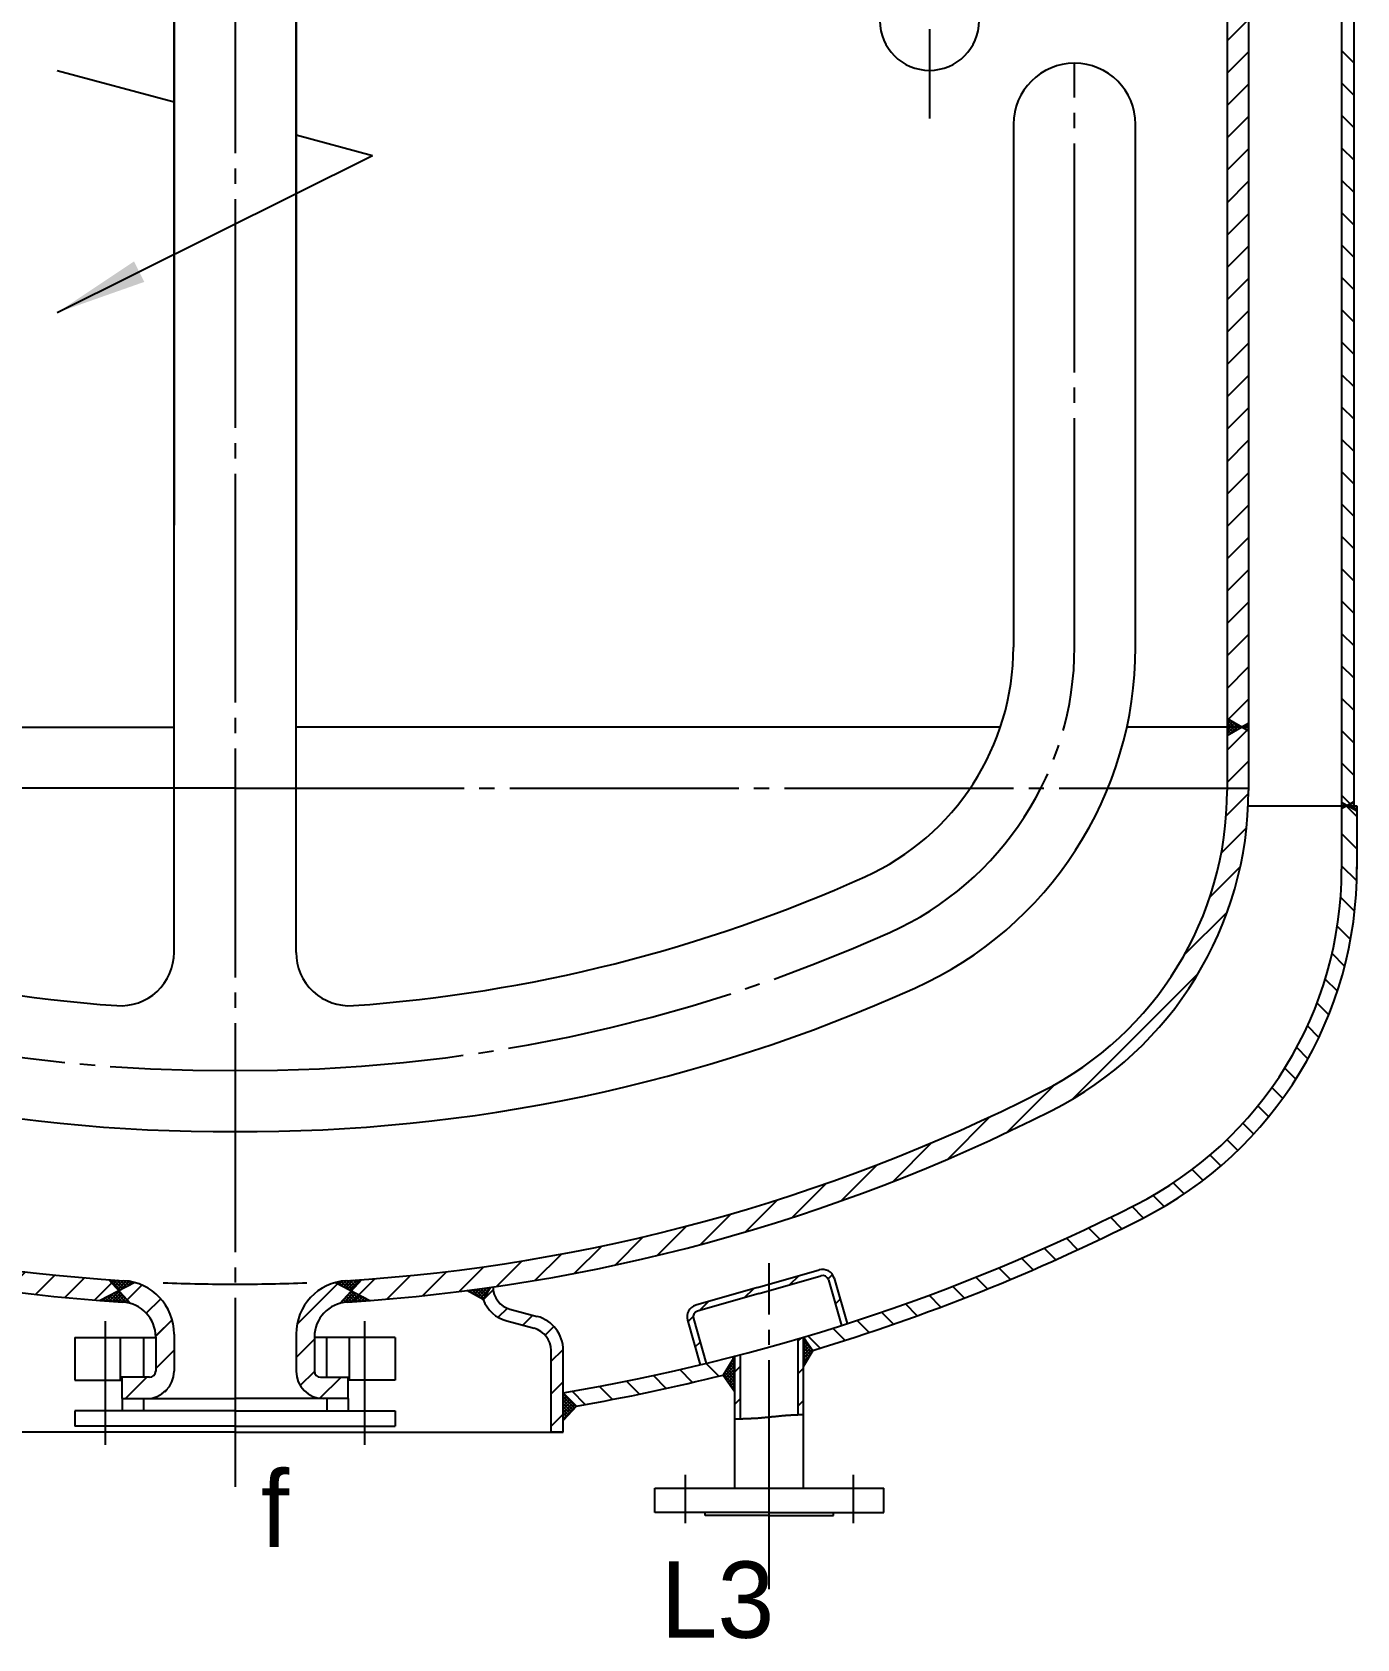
# Model space of a CAD drawing. Extents: x -1761 to -213, y -554 to 626.
# Drawn here: x -1658.2 to -1571.4, y 175.1 to 280.3 of the extents above; entities that cross this region are included whole.
import ezdxf

# ---------------------------------------------------------------- set-up
doc = ezdxf.new("R2010")
doc.units = 0
doc.linetypes.add('DASHDOT', pattern=[18, 15, -1, 1, -1])
doc.layers.get('0').update_dxf_attribs({"color": 8, "linetype": 'CONTINUOUS'})
for name, color, linetype in [('1', 8, 'CONTINUOUS'), ('2', 94, 'DASHDOT'), ('85', 7, 'CONTINUOUS')]:
    doc.layers.add(name, color=color, linetype=linetype)
doc.styles.add('STYLE1', font='cadt_en.shx', dxfattribs={"bigfont": 'cadt_hz.shx'})

# ---------------------------------------------------------------- blocks, each defined once
blk = doc.blocks.new('*U55')
for p, q in [((-698.04, 254.61), (-697, 255.66, 1)), ((-566.64, 254.49), (-565.32, 255.81)), ((-698.04, 252.49), (-696.64, 253.89)), ((-566.64, 252.37), (-565.24, 253.77)), ((-697.99, 250.42), (-696.64, 251.77)), ((-566.7, 250.19), (-565.24, 251.65)), ((-697.8, 248.49), (-696.54, 249.75)), ((-567.03, 247.74), (-565.37, 249.4)), ((-697.47, 246.7), (-696.28, 247.89)), ((-567.77, 244.87), (-565.77, 246.87)), ((-697.02, 245.02), (-695.89, 246.16)), ((-696.48, 243.45), (-695.39, 244.54)), ((-569.45, 241.08), (-566.63, 243.89)), ((-695.85, 241.96), (-694.79, 243.01)), ((-695.14, 240.55), (-694.1, 241.58)), ((-694.35, 239.22), (-693.33, 240.23)), ((-576.76, 231.64), (-568.52, 239.88)), ((-693.48, 237.96), (-692.48, 238.96)), ((-692.55, 236.77), (-691.56, 237.76)), ((-691.55, 235.65), (-690.56, 236.64)), ((-690.48, 234.6), (-689.49, 235.59)), ((-689.34, 233.61), (-688.35, 234.61)), ((-688.14, 232.7), (-687.13, 233.7)), ((-686.86, 231.85), (-685.84, 232.87)), ((-685.51, 231.08), (-684.47, 232.12)), ((-581.07, 229.45), (-577.95, 232.57)), ((-684.1, 230.37), (-683.06, 231.41)), ((-682.67, 229.67), (-681.62, 230.72)), ((-681.23, 229), (-680.17, 230.05)), ((-584.94, 227.71), (-582.16, 230.49)), ((-679.77, 228.34), (-678.71, 229.4)), ((-678.29, 227.69), (-677.23, 228.76)), ((-588.53, 226.24), (-585.98, 228.79)), ((-676.8, 227.06), (-675.73, 228.14)), ((-675.29, 226.45), (-674.21, 227.53)), ((-673.76, 225.86), (-672.68, 226.94)), ((-672.22, 225.28), (-671.12, 226.37)), ((-591.92, 224.97), (-589.54, 227.35)), ((-670.65, 224.72), (-669.55, 225.82)), ((-669.07, 224.18), (-667.96, 225.29)), ((-595.13, 223.88), (-592.9, 226.11)), ((-667.47, 223.66), (-666.36, 224.78)), ((-665.85, 223.16), (-664.73, 224.29)), ((-598.2, 222.93), (-596.09, 225.04)), ((-664.21, 222.68), (-663.08, 223.81)), ((-662.55, 222.22), (-661.41, 223.36)), ((-603.99, 221.38), (-602.06, 223.31)), ((-601.15, 222.1), (-599.14, 224.12)), ((-660.87, 221.78), (-659.72, 222.93)), ((-659.17, 221.36), (-658.01, 222.52)), ((-657.45, 220.96), (-656.27, 222.13)), ((-606.74, 220.76), (-604.89, 222.61)), ((-655.7, 220.58), (-654.52, 221.77)), ((-653.94, 220.23), (-652.74, 221.43)), ((-652.14, 219.9), (-650.93, 221.11)), ((-611.99, 219.75), (-610.26, 221.48)), ((-609.4, 220.22), (-607.61, 222)), ((-650.33, 219.59), (-649.1, 220.82)), ((-648.49, 219.32), (-647.24, 220.56)), ((-646.62, 219.06), (-645.36, 220.32)), ((-644.72, 218.84), (-643.45, 220.11)), ((-621.69, 218.53), (-620.15, 220.08)), ((-619.35, 218.75), (-617.77, 220.34)), ((-616.96, 219.02), (-615.33, 220.65)), ((-614.5, 219.36), (-612.83, 221.03)), ((-642.8, 218.64), (-641.51, 219.93)), ((-640.85, 218.47), (-639.54, 219.78)), ((-638.87, 218.33), (-637.74, 219.45)), ((-627.58, 216.89), (-624.78, 219.68)), ((-623.99, 218.36), (-622.48, 219.87)), ((-637.46, 217.61), (-636.51, 218.56)), ((-636.76, 216.2), (-635.77, 217.18))]:
    blk.add_line(p, q)
blk = doc.blocks.new('*U56')
for p, q in [((-615.38, 218.48), (-614.73, 219.13, 1)), ((-614.4, 217.34), (-613.8, 217.93)), ((-612.79, 216.82), (-612.14, 217.48)), ((-611.32, 216.17), (-610.75, 216.74)), ((-610.94, 214.44), (-610.14, 215.23)), ((-610.94, 212.31), (-610.14, 213.11)), ((-610.94, 210.19), (-610.14, 210.99))]:
    blk.add_line(p, q)
blk = doc.blocks.new('*U57')
for p, q in [((-558.14, 250.16), (-558.82, 250.84, 1)), ((-558.14, 248.04), (-559.14, 249.04)), ((-558.15, 245.93), (-559.14, 246.92)), ((-558.29, 243.94), (-559.21, 244.86)), ((-558.56, 242.09), (-559.42, 242.96)), ((-558.94, 240.35), (-559.76, 241.18)), ((-559.41, 238.71), (-560.21, 239.5)), ((-559.98, 237.15), (-560.75, 237.92)), ((-560.63, 235.68), (-561.38, 236.43)), ((-561.35, 234.28), (-562.08, 235.01)), ((-562.14, 232.94), (-562.86, 233.67)), ((-562.99, 231.68), (-563.71, 232.4)), ((-563.91, 230.48), (-564.62, 231.19)), ((-564.9, 229.34), (-565.61, 230.05)), ((-565.94, 228.27), (-566.65, 228.98)), ((-567.05, 227.26), (-567.76, 227.96)), ((-568.22, 226.31), (-568.94, 227.02)), ((-570.76, 224.6), (-571.49, 225.33)), ((-569.46, 225.42), (-570.18, 226.14)), ((-572.13, 223.85), (-572.87, 224.59)), ((-574.97, 222.45), (-575.72, 223.2)), ((-573.54, 223.14), (-574.29, 223.89)), ((-576.42, 221.77), (-577.17, 222.52)), ((-579.35, 220.46), (-580.11, 221.22)), ((-577.87, 221.1), (-578.63, 221.86)), ((-580.83, 219.82), (-581.6, 220.59)), ((-583.85, 218.6), (-584.63, 219.37)), ((-582.34, 219.2), (-583.1, 219.97)), ((-586.94, 217.44), (-587.72, 218.22)), ((-585.39, 218.01), (-586.16, 218.79)), ((-590.09, 216.35), (-590.88, 217.14)), ((-588.5, 216.89), (-589.29, 217.67)), ((-593.3, 215.32), (-594.11, 216.12)), ((-591.69, 215.83), (-592.48, 216.62))]:
    blk.add_line(p, q)
blk = doc.blocks.new('*U58')
for p, q in [((-601.66, 213.07), (-602.49, 213.91)), ((-599.95, 213.49), (-600.78, 214.31)), ((-598.89, 214.54), (-599.08, 214.74, 1)), ((-606.91, 211.96), (-607.77, 212.81)), ((-605.14, 212.31), (-605.99, 213.16)), ((-603.39, 212.68), (-604.23, 213.52)), ((-608.7, 211.63), (-609.56, 212.49))]:
    blk.add_line(p, q)
blk = doc.blocks.new('*U59')
for p, q in [((-598.89, 210.69), (-598.87, 210.69, 1)), ((-598.87, 210.69), (-598.85, 210.69)), ((-598.85, 210.69), (-598.83, 210.69)), ((-598.83, 210.69), (-598.8, 210.69)), ((-598.8, 210.69), (-598.77, 210.69)), ((-598.77, 210.69), (-598.74, 210.69)), ((-598.74, 210.69), (-598.71, 210.69)), ((-598.71, 210.69), (-598.68, 210.69)), ((-598.68, 210.69), (-598.65, 210.69)), ((-598.65, 210.69), (-598.62, 210.69)), ((-598.62, 210.69), (-598.58, 210.69)), ((-598.58, 210.69), (-598.55, 210.69)), ((-598.55, 210.69), (-598.52, 210.69)), ((-598.52, 210.69), (-598.48, 210.69)), ((-598.48, 210.69), (-598.45, 210.69)), ((-598.45, 210.69), (-598.42, 210.69)), ((-598.42, 210.69), (-598.39, 210.69)), ((-598.39, 210.69), (-598.35, 210.7)), ((-598.35, 210.7), (-598.32, 210.7)), ((-598.32, 210.7), (-598.29, 210.7)), ((-598.29, 210.7), (-598.25, 210.7)), ((-598.25, 210.7), (-598.22, 210.7)), ((-598.22, 210.7), (-598.19, 210.7)), ((-598.19, 210.7), (-598.16, 210.7)), ((-598.16, 210.7), (-598.12, 210.7)), ((-598.12, 210.7), (-598.09, 210.7)), ((-598.09, 210.7), (-598.06, 210.7)), ((-598.06, 210.7), (-598.03, 210.71)), ((-598.03, 210.71), (-598, 210.71)), ((-598, 210.71), (-597.96, 210.71)), ((-597.96, 210.71), (-597.93, 210.71)), ((-597.93, 210.71), (-597.9, 210.71)), ((-597.9, 210.71), (-597.87, 210.71)), ((-597.87, 210.71), (-597.84, 210.71)), ((-597.84, 210.71), (-597.81, 210.72)), ((-597.81, 210.72), (-597.78, 210.72)), ((-597.78, 210.72), (-597.74, 210.72)), ((-597.74, 210.72), (-597.71, 210.72)), ((-597.71, 210.72), (-597.68, 210.72)), ((-597.68, 210.72), (-597.65, 210.73)), ((-597.65, 210.73), (-597.62, 210.73)), ((-597.62, 210.73), (-597.59, 210.73)), ((-597.59, 210.73), (-597.56, 210.73)), ((-597.56, 210.73), (-597.53, 210.73)), ((-597.53, 210.73), (-597.5, 210.74)), ((-597.5, 210.74), (-597.48, 210.74)), ((-597.48, 210.74), (-597.45, 210.74)), ((-597.45, 210.74), (-597.42, 210.74)), ((-597.42, 210.74), (-597.39, 210.74)), ((-597.39, 210.74), (-597.36, 210.75)), ((-597.36, 210.75), (-597.33, 210.75)), ((-597.33, 210.75), (-597.3, 210.75)), ((-597.3, 210.75), (-597.27, 210.75)), ((-597.27, 210.75), (-597.24, 210.76)), ((-597.24, 210.76), (-597.22, 210.76)), ((-597.22, 210.76), (-597.19, 210.76)), ((-597.19, 210.76), (-597.16, 210.76)), ((-597.16, 210.76), (-597.13, 210.77)), ((-597.13, 210.77), (-597.1, 210.77)), ((-597.1, 210.77), (-597.08, 210.77)), ((-597.08, 210.77), (-597.05, 210.77)), ((-597.05, 210.77), (-597.02, 210.78)), ((-597.02, 210.78), (-596.99, 210.78)), ((-596.99, 210.78), (-596.97, 210.78)), ((-596.97, 210.78), (-596.94, 210.78)), ((-596.94, 210.78), (-596.91, 210.79)), ((-596.91, 210.79), (-596.88, 210.79)), ((-596.88, 210.79), (-596.85, 210.79)), ((-596.85, 210.79), (-596.83, 210.79)), ((-596.83, 210.79), (-596.8, 210.8)), ((-596.8, 210.8), (-596.77, 210.8)), ((-596.77, 210.8), (-596.74, 210.8)), ((-596.74, 210.8), (-596.71, 210.81)), ((-596.71, 210.81), (-596.68, 210.81)), ((-596.68, 210.81), (-596.66, 210.81)), ((-596.66, 210.81), (-596.63, 210.81)), ((-596.63, 210.81), (-596.6, 210.82)), ((-596.6, 210.82), (-596.57, 210.82)), ((-596.57, 210.82), (-596.54, 210.82)), ((-596.54, 210.82), (-596.51, 210.82)), ((-596.51, 210.82), (-596.48, 210.83)), ((-596.48, 210.83), (-596.45, 210.83)), ((-596.45, 210.83), (-596.42, 210.83)), ((-596.42, 210.83), (-596.39, 210.84)), ((-596.39, 210.84), (-596.37, 210.84)), ((-596.37, 210.84), (-596.34, 210.84)), ((-596.34, 210.84), (-596.31, 210.84)), ((-596.31, 210.84), (-596.28, 210.85)), ((-596.28, 210.85), (-596.26, 210.85)), ((-596.26, 210.85), (-596.23, 210.85)), ((-596.23, 210.85), (-596.2, 210.86)), ((-596.2, 210.86), (-596.18, 210.86)), ((-596.18, 210.86), (-596.15, 210.86)), ((-596.15, 210.86), (-596.12, 210.86)), ((-596.12, 210.86), (-596.1, 210.87)), ((-596.1, 210.87), (-596.08, 210.87)), ((-596.08, 210.87), (-596.05, 210.87)), ((-596.05, 210.87), (-596.03, 210.87)), ((-596.03, 210.87), (-596.01, 210.88)), ((-596.01, 210.88), (-595.98, 210.88)), ((-595.98, 210.88), (-595.96, 210.88)), ((-595.96, 210.88), (-595.94, 210.88)), ((-595.94, 210.88), (-595.91, 210.89)), ((-595.91, 210.89), (-595.89, 210.89)), ((-595.89, 210.89), (-595.87, 210.89)), ((-595.87, 210.89), (-595.84, 210.89)), ((-595.84, 210.89), (-595.82, 210.9)), ((-595.82, 210.9), (-595.79, 210.9)), ((-595.79, 210.9), (-595.76, 210.9)), ((-595.76, 210.9), (-595.74, 210.9)), ((-595.74, 210.9), (-595.7, 210.91)), ((-595.7, 210.91), (-595.67, 210.91)), ((-595.67, 210.91), (-595.64, 210.91)), ((-595.64, 210.91), (-595.6, 210.91)), ((-595.6, 210.91), (-595.56, 210.92)), ((-595.56, 210.92), (-595.52, 210.92)), ((-595.52, 210.92), (-595.48, 210.92)), ((-595.48, 210.92), (-595.43, 210.92)), ((-595.43, 210.92), (-595.39, 210.93)), ((-595.39, 210.93), (-595.34, 210.93)), ((-595.34, 210.93), (-595.29, 210.93)), ((-595.29, 210.93), (-595.25, 210.93)), ((-595.25, 210.93), (-595.2, 210.94)), ((-595.2, 210.94), (-595.14, 210.94)), ((-595.14, 210.94), (-595.09, 210.94)), ((-595.09, 210.94), (-595.03, 210.94)), ((-595.03, 210.94), (-594.97, 210.94)), ((-594.97, 210.94), (-594.9, 210.95)), ((-594.9, 210.95), (-594.84, 210.95)), ((-594.84, 210.95), (-594.76, 210.95)), ((-594.76, 210.95), (-594.69, 210.96)), ((-594.69, 210.96), (-594.62, 210.96)), ((-594.62, 210.96), (-594.55, 210.96)), ((-594.55, 210.96), (-594.49, 210.96)), ((-594.49, 210.96), (-594.44, 210.97)), ((-594.44, 210.97), (-594.39, 210.97))]:
    blk.add_line(p, q)
blk = doc.blocks.new('*U60')
for p, q in [((-594.74, 215.79), (-594.53, 216)), ((-598.89, 213.76), (-598.54, 214.11, 1)), ((-594.74, 213.66), (-594.39, 214.01)), ((-598.89, 211.64), (-598.54, 211.99)), ((-594.74, 211.54), (-594.39, 211.89))]:
    blk.add_line(p, q)
blk = doc.blocks.new('*U61')
at = {"layer": '1'}
for p, q in [((-595.29, 219.48), (-594.7, 220.06)), ((-592.79, 219.85), (-592.5, 220.14)), ((-598.26, 218.63), (-597.68, 219.21)), ((-601.24, 217.77), (-600.65, 218.36, 1)), ((-592.31, 218.21), (-591.99, 218.53)), ((-601.97, 217.04), (-601.62, 217.39)), ((-601.49, 215.4), (-601.17, 215.72))]:
    blk.add_line(p, q, dxfattribs=at)
blk = doc.blocks.new('*U63')
at = {"layer": '1'}
for p, q in [((-610.13, 212.38), (-610.14, 212.37)), ((-609.31, 211.49), (-610.14, 212.33)), ((-610.02, 212.27), (-610.14, 212.15)), ((-609.91, 212.17), (-610.14, 211.94)), ((-609.41, 211.38), (-610.14, 212.12)), ((-609.81, 212.06), (-610.14, 211.73)), ((-609.7, 211.95), (-610.14, 211.52)), ((-609.51, 211.27), (-610.14, 211.9)), ((-609.6, 211.85), (-610.14, 211.31)), ((-609.49, 211.74), (-610.14, 211.09)), ((-609.61, 211.16), (-610.14, 211.69)), ((-609.39, 211.63), (-610.14, 210.88)), ((-609.28, 211.53), (-610.14, 210.67, 1)), ((-609.71, 211.05), (-610.14, 211.48)), ((-609.81, 210.94), (-610.14, 211.27)), ((-609.91, 210.83), (-610.14, 211.06)), ((-610.01, 210.71), (-610.14, 210.84)), ((-610.11, 210.6), (-610.14, 210.63))]:
    blk.add_line(p, q, dxfattribs=at)
blk = doc.blocks.new('*U65')
at = {"layer": '1'}
for p, q in [((-616.34, 219.1), (-616.39, 219.06)), ((-616.03, 218.86), (-616.28, 219.11)), ((-616.1, 219.13), (-616.25, 218.98)), ((-615.85, 219.17), (-616.12, 218.9)), ((-615.55, 218.59), (-616.1, 219.13)), ((-615.61, 219.2), (-615.98, 218.83)), ((-615.33, 218.58), (-615.91, 219.16)), ((-615.36, 219.23), (-615.84, 218.75)), ((-615.26, 218.72), (-615.72, 219.19)), ((-615.12, 219.27), (-615.71, 218.68)), ((-614.99, 219.18), (-615.57, 218.6)), ((-615.18, 218.85), (-615.54, 219.21)), ((-615.1, 218.99), (-615.35, 219.24)), ((-615.02, 219.12), (-615.16, 219.26)), ((-614.95, 219.26), (-614.98, 219.29)), ((-615.28, 218.68), (-615.44, 218.52, 1))]:
    blk.add_line(p, q, dxfattribs=at)
blk = doc.blocks.new('*U66')
at = {"layer": '1'}
for p, q in [((-566.64, 254.49), (-565.32, 255.81)), ((-566.64, 252.37), (-565.24, 253.77)), ((-566.7, 250.19), (-565.24, 251.65)), ((-567.03, 247.74), (-565.37, 249.4)), ((-567.77, 244.87), (-565.77, 246.87)), ((-569.45, 241.08), (-566.63, 243.89)), ((-576.76, 231.64), (-568.52, 239.88)), ((-692.55, 236.77), (-691.56, 237.76, 1)), ((-691.55, 235.65), (-690.56, 236.64)), ((-690.48, 234.6), (-689.49, 235.59)), ((-689.34, 233.61), (-688.35, 234.61)), ((-688.14, 232.7), (-687.13, 233.7)), ((-686.86, 231.85), (-685.84, 232.87)), ((-685.51, 231.08), (-684.47, 232.12)), ((-581.07, 229.45), (-577.95, 232.57)), ((-684.1, 230.37), (-683.06, 231.41)), ((-682.67, 229.67), (-681.62, 230.72)), ((-681.23, 229), (-680.17, 230.05)), ((-584.94, 227.71), (-582.16, 230.49)), ((-679.77, 228.34), (-678.71, 229.4)), ((-678.29, 227.69), (-677.23, 228.76)), ((-588.53, 226.24), (-585.98, 228.79)), ((-676.8, 227.06), (-675.73, 228.14)), ((-675.29, 226.45), (-674.21, 227.53)), ((-673.76, 225.86), (-672.68, 226.94)), ((-672.22, 225.28), (-671.12, 226.37)), ((-591.92, 224.97), (-589.54, 227.35)), ((-670.65, 224.72), (-669.55, 225.82)), ((-669.07, 224.18), (-667.96, 225.29)), ((-595.13, 223.88), (-592.9, 226.11)), ((-667.47, 223.66), (-666.36, 224.78)), ((-665.85, 223.16), (-664.73, 224.29)), ((-598.2, 222.93), (-596.09, 225.04)), ((-664.21, 222.68), (-663.08, 223.81)), ((-662.55, 222.22), (-661.41, 223.36)), ((-603.99, 221.38), (-602.06, 223.31)), ((-601.15, 222.1), (-599.14, 224.12)), ((-660.87, 221.78), (-659.72, 222.93)), ((-659.17, 221.36), (-658.01, 222.52)), ((-657.45, 220.96), (-656.27, 222.13)), ((-606.74, 220.76), (-604.89, 222.61)), ((-655.7, 220.58), (-654.52, 221.77)), ((-653.94, 220.23), (-652.74, 221.43)), ((-652.14, 219.9), (-650.93, 221.11)), ((-611.99, 219.75), (-610.26, 221.48)), ((-609.4, 220.22), (-607.61, 222)), ((-650.33, 219.59), (-649.1, 220.82)), ((-648.49, 219.32), (-647.24, 220.56)), ((-646.62, 219.06), (-645.36, 220.32)), ((-644.72, 218.84), (-643.45, 220.11)), ((-621.69, 218.53), (-620.15, 220.08)), ((-619.35, 218.75), (-617.77, 220.34)), ((-616.96, 219.02), (-615.33, 220.65)), ((-614.5, 219.36), (-612.83, 221.03)), ((-642.8, 218.64), (-641.51, 219.93)), ((-640.85, 218.47), (-639.54, 219.78)), ((-638.87, 218.33), (-637.74, 219.45)), ((-627.58, 216.89), (-624.78, 219.68)), ((-623.99, 218.36), (-622.48, 219.87)), ((-637.46, 217.61), (-636.51, 218.56)), ((-636.84, 216.11), (-635.77, 217.18)), ((-627.64, 214.71), (-626.44, 215.91)), ((-636.84, 213.99), (-635.64, 215.19)), ((-627.37, 212.86), (-626.44, 213.79)), ((-638.82, 212.01), (-637.42, 213.41)), ((-626.08, 212.03), (-624.69, 213.41)), ((-636.25, 212.46), (-636.09, 212.62))]:
    blk.add_line(p, q, dxfattribs=at)
blk = doc.blocks.new('*U69')
at = {"layer": '1'}
for p, q in [((-594.39, 215.98), (-594.26, 215.86)), ((-594.39, 215.92), (-594.34, 215.97)), ((-594.39, 215.71), (-594.26, 215.85)), ((-598.9, 214.77), (-598.89, 214.76)), ((-594.39, 215.77), (-593.8, 215.18)), ((-594.39, 215.5), (-594.17, 215.72)), ((-594.39, 215.29), (-594.08, 215.59)), ((-594.39, 215.56), (-593.87, 215.04)), ((-594.39, 215.08), (-594, 215.47)), ((-594.39, 215.35), (-593.95, 214.91)), ((-594.39, 214.86), (-593.91, 215.34)), ((-594.39, 214.65), (-593.82, 215.22)), ((-594.39, 215.13), (-594.03, 214.77)), ((-594.39, 214.92), (-594.1, 214.64)), ((-594.39, 214.44), (-593.98, 214.84)), ((-599.6, 213.47), (-598.89, 214.18)), ((-599.56, 213.73), (-598.89, 213.06)), ((-599.55, 213.73), (-598.89, 214.39)), ((-599.51, 213.35), (-598.89, 213.97)), ((-599.47, 213.86), (-598.89, 213.27)), ((-599.43, 213.22), (-598.89, 213.76)), ((-599.39, 213.99), (-598.89, 213.48)), ((-599.31, 214.12), (-598.89, 213.69)), ((-599.23, 214.25), (-598.89, 213.91)), ((-599.19, 214.3), (-598.89, 214.61)), ((-599.15, 214.38), (-598.89, 214.12)), ((-599.06, 214.51), (-598.89, 214.33)), ((-598.98, 214.64), (-598.89, 214.54)), ((-594.39, 214.71), (-594.18, 214.5)), ((-594.39, 214.5), (-594.26, 214.37)), ((-594.39, 214.23), (-594.27, 214.34)), ((-594.39, 214.29), (-594.34, 214.23)), ((-599.64, 213.59), (-598.89, 212.85)), ((-599.34, 213.09), (-598.89, 213.55)), ((-599.32, 213.06), (-598.89, 212.63, 1)), ((-599.25, 212.97), (-598.89, 213.33)), ((-599.17, 212.84), (-598.89, 213.12)), ((-599.08, 212.72), (-598.89, 212.91)), ((-598.99, 212.59), (-598.89, 212.7)), ((-598.9, 212.47), (-598.89, 212.48))]:
    blk.add_line(p, q, dxfattribs=at)
blk = doc.blocks.new('*U70')
at = {"layer": '1'}
for p, q in [((-639.88, 218.4), (-639.23, 219.05)), ((-639.84, 219.72), (-639.76, 219.79)), ((-639.83, 219.8), (-639.16, 219.13)), ((-639.73, 219.61), (-639.56, 219.78)), ((-639.63, 219.5), (-639.37, 219.77)), ((-639.6, 219.78), (-639.02, 219.2)), ((-639.53, 219.39), (-639.17, 219.75)), ((-639.44, 218.98), (-638.77, 218.31)), ((-639.43, 219.28), (-638.97, 219.74)), ((-638.88, 219.27), (-639.38, 219.77)), ((-639.33, 219.16), (-638.77, 219.72)), ((-638.5, 218.25), (-639.3, 219.05)), ((-639.15, 219.75), (-638.74, 219.34)), ((-639.15, 219.13), (-638.58, 219.7)), ((-638.92, 219.74), (-638.6, 219.42)), ((-638.71, 219.36), (-638.4, 219.67)), ((-638.69, 219.71), (-638.46, 219.49)), ((-638.43, 219.67), (-638.32, 219.56)), ((-638.26, 219.59), (-638.23, 219.62)), ((-640.41, 218.47), (-640.38, 218.43, 1)), ((-640.28, 218.43), (-640.04, 218.67)), ((-640.28, 218.54), (-640.15, 218.42)), ((-640.14, 218.62), (-639.92, 218.4)), ((-640.08, 218.41), (-639.6, 218.9)), ((-640, 218.69), (-639.69, 218.38)), ((-639.86, 218.76), (-639.46, 218.37)), ((-639.72, 218.83), (-639.24, 218.35)), ((-639.69, 218.38), (-639.13, 218.94)), ((-639.58, 218.91), (-639.01, 218.34)), ((-639.49, 218.37), (-639.03, 218.83)), ((-639.29, 218.36), (-638.93, 218.72)), ((-639.09, 218.34), (-638.82, 218.61)), ((-638.89, 218.33), (-638.72, 218.5)), ((-638.71, 218.3), (-638.62, 218.39)), ((-638.53, 218.26), (-638.52, 218.28))]:
    blk.add_line(p, q, dxfattribs=at)
blk = doc.blocks.new('*U71')
at = {"layer": '1'}
for p, q in [((-625.01, 219.59), (-625.04, 219.62)), ((-624.84, 219.67), (-624.95, 219.56)), ((-624.57, 219.36), (-624.87, 219.67)), ((-624.59, 219.71), (-624.81, 219.49)), ((-624.78, 218.25), (-623.98, 219.05)), ((-624.13, 219.13), (-624.7, 219.7)), ((-624.35, 219.74), (-624.67, 219.42)), ((-624.13, 219.75), (-624.54, 219.34)), ((-623.95, 219.16), (-624.51, 219.72)), ((-623.84, 218.98), (-624.5, 218.31)), ((-624.4, 219.27), (-623.9, 219.77)), ((-623.85, 219.28), (-624.31, 219.74)), ((-623.67, 219.78), (-624.26, 219.2)), ((-623.45, 219.8), (-624.12, 219.13)), ((-623.75, 219.39), (-624.11, 219.75)), ((-623.39, 218.4), (-624.05, 219.05)), ((-623.64, 219.5), (-623.91, 219.77)), ((-623.54, 219.61), (-623.71, 219.78)), ((-623.44, 219.72), (-623.52, 219.79, 1)), ((-624.74, 218.26), (-624.76, 218.28)), ((-624.57, 218.3), (-624.66, 218.39)), ((-624.39, 218.33), (-624.55, 218.5)), ((-624.19, 218.34), (-624.45, 218.61)), ((-623.99, 218.36), (-624.35, 218.72)), ((-623.7, 218.91), (-624.27, 218.34)), ((-623.79, 218.37), (-624.25, 218.83)), ((-623.59, 218.38), (-624.15, 218.94)), ((-623.56, 218.83), (-624.04, 218.35)), ((-623.42, 218.76), (-623.81, 218.37)), ((-623.2, 218.41), (-623.68, 218.9)), ((-623.28, 218.69), (-623.59, 218.38)), ((-623.14, 218.62), (-623.36, 218.4)), ((-623, 218.43), (-623.24, 218.67)), ((-623, 218.54), (-623.13, 218.42)), ((-622.86, 218.47), (-622.9, 218.43))]:
    blk.add_line(p, q, dxfattribs=at)
blk = doc.blocks.new('*U75')
at = {"layer": '1'}
for p, q in [((-566.64, 256.43), (-566.55, 256.52)), ((-566.64, 256.49), (-565.98, 255.83)), ((-566.64, 256.22), (-566.42, 256.44)), ((-566.64, 256.01), (-566.28, 256.36)), ((-566.64, 255.79), (-566.15, 256.29)), ((-566.64, 256.28), (-566.12, 255.75)), ((-566.64, 255.58), (-566.01, 256.21)), ((-566.64, 256.06), (-566.25, 255.68)), ((-566.64, 255.85), (-566.38, 255.6)), ((-566.45, 255.56), (-565.88, 256.13)), ((-566.33, 256.39), (-565.85, 255.91)), ((-565.94, 255.85), (-565.74, 256.05)), ((-565.83, 256.1), (-565.71, 255.99)), ((-565.61, 255.98), (-565.44, 256.14)), ((-565.58, 256.06), (-565.33, 255.81)), ((-565.47, 255.9), (-565.24, 256.13)), ((-565.44, 256.14), (-565.24, 255.94)), ((-565.34, 255.82), (-565.24, 255.92)), ((-565.31, 256.22), (-565.24, 256.15)), ((-566.64, 255.64), (-566.52, 255.52, 1))]:
    blk.add_line(p, q, dxfattribs=at)
blk = doc.blocks.new('*U76')
at = {"layer": '1'}
for p, q in [((-559.14, 250.99), (-559.09, 251.04)), ((-559.14, 250.78), (-558.95, 250.96)), ((-559.14, 250.9), (-558.98, 250.74)), ((-559.14, 250.69), (-559.12, 250.66, 1)), ((-559.04, 251.01), (-558.85, 250.82)), ((-558.94, 250.77), (-558.82, 250.89)), ((-558.71, 250.9), (-558.54, 250.73)), ((-558.68, 250.81), (-558.43, 251.06)), ((-558.14, 250.53), (-558.58, 250.97)), ((-558.55, 250.73), (-558.34, 250.94)), ((-558.44, 251.05), (-558.34, 250.95)), ((-558.42, 250.65), (-558.21, 250.86)), ((-558.28, 250.57), (-558.14, 250.72)), ((-558.25, 250.86), (-558.14, 250.75)), ((-558.15, 250.5), (-558.14, 250.5))]:
    blk.add_line(p, q, dxfattribs=at)
blk = doc.blocks.new('*U90')
blk.add_line((-643.29, 283.17), (-622.64, 293.47))
blk.add_solid([(-643.29, 283.17), (-638.26, 286.52), (-637.59, 285.18)])
blk = doc.blocks.new('*U133')
for p, q in [((-566.64, 300.98), (-565.24, 302.38)), ((-566.64, 298.86), (-565.24, 300.26)), ((-566.64, 296.74), (-565.24, 298.14)), ((-566.64, 294.62), (-565.24, 296.02)), ((-566.64, 292.5), (-565.24, 293.9)), ((-566.64, 290.37), (-565.24, 291.77)), ((-566.64, 288.25), (-565.24, 289.65)), ((-566.64, 286.13), (-565.24, 287.53)), ((-566.64, 284.01), (-565.24, 285.41)), ((-566.64, 281.89), (-565.24, 283.29)), ((-566.64, 279.77), (-565.24, 281.17)), ((-566.64, 277.65), (-565.24, 279.05)), ((-566.64, 275.53), (-565.24, 276.93)), ((-566.64, 273.4), (-565.24, 274.8)), ((-566.64, 271.28), (-565.24, 272.68)), ((-566.64, 269.16), (-565.24, 270.56)), ((-566.64, 267.04), (-565.24, 268.44)), ((-566.64, 264.92), (-565.24, 266.32)), ((-566.64, 262.8), (-565.24, 264.2)), ((-566.64, 260.68), (-565.24, 262.08)), ((-566.64, 258.55), (-565.24, 259.95)), ((-566.55, 256.52), (-565.24, 257.83))]:
    blk.add_line(p, q)
blk = doc.blocks.new('*U135')
for p, q in [((-559.14, 300.34), (-558.34, 299.54)), ((-558.34, 297.42), (-559.14, 298.22)), ((-558.34, 295.3), (-559.14, 296.1)), ((-559.14, 293.97), (-558.34, 293.17)), ((-559.14, 291.85), (-558.34, 291.05)), ((-559.14, 289.73), (-558.34, 288.93)), ((-558.34, 286.81), (-559.14, 287.61)), ((-558.34, 284.69), (-559.14, 285.49)), ((-559.14, 283.37), (-558.34, 282.57)), ((-559.14, 281.25), (-558.34, 280.45)), ((-559.14, 279.12), (-558.34, 278.32)), ((-559.14, 277), (-558.34, 276.2)), ((-558.34, 274.08), (-559.14, 274.88)), ((-559.14, 272.76), (-558.34, 271.96)), ((-559.14, 270.64), (-558.34, 269.84)), ((-559.14, 268.52), (-558.34, 267.72)), ((-558.34, 265.6), (-559.14, 266.4)), ((-559.14, 264.28), (-558.34, 263.48)), ((-559.14, 262.15), (-558.34, 261.35)), ((-558.34, 259.23), (-559.14, 260.03)), ((-558.34, 257.11), (-559.14, 257.91)), ((-558.34, 254.99), (-559.14, 255.79)), ((-559.14, 253.67), (-558.34, 252.87)), ((-559.14, 251.55), (-558.57, 250.98))]:
    blk.add_line(p, q)

msp = doc.modelspace()

# ---------------------------------------------------------------- linework, layer by layer
at = {"color": 0}
for p, q in [((-1656.53592, 277.83473), (-1648.88299, 275.77104)), ((-1640.88299, 273.61375), (-1635.88299, 272.26545))]:
    msp.add_line(p, q, dxfattribs=at)
at = {"layer": '1', "color": 0}
for p, q in [((-1648.88299, 426.40266), (-1648.88299, 248.02931, 6.28319)), ((-1648.88299, 426.40266), (-1648.88299, 248.02931)), ((-1640.88299, 426.40266), (-1640.88299, 241.17469, 1)), ((-1640.88299, 426.40266), (-1640.88299, 241.17469)), ((-1579.88299, 371.30266), (-1579.88299, 230.80827)), ((-1579.88299, 371.30266), (-1579.88299, 230.80827)), ((-1579.88299, 371.30266), (-1579.88299, 230.80827)), ((-1578.48299, 366.38616), (-1578.48299, 230.6528)), ((-1578.48299, 366.38616), (-1578.48299, 230.6528)), ((-1578.48299, 366.38616), (-1578.48299, 230.6528)), ((-1578.48299, 366.38616), (-1578.48299, 230.6528)), ((-1572.38299, 351.92984), (-1572.38299, 225.4855)), ((-1572.38299, 351.92984), (-1572.38299, 225.4855)), ((-1572.38299, 351.92984), (-1572.38299, 225.4855)), ((-1571.58299, 351.92984), (-1571.58299, 229.65422)), ((-1571.58299, 351.92984), (-1571.58299, 229.65422)), ((-1695.02739, 234.80266), (-1648.88299, 234.80266)), ((-1594.7386, 234.80266), (-1640.88299, 234.80266)), ((-1578.48299, 234.80266), (-1586.45086, 234.80266, 1)), ((-1579.88299, 235.36261), (-1578.48299, 234.55432)), ((-1579.88299, 234.24272), (-1578.48299, 235.05101)), ((-1579.88299, 230.80266), (-1579.88299, 230.6528, 6.28319)), ((-1578.48299, 230.80266), (-1578.48299, 230.6528, 6.28319)), ((-1578.50428, 229.65266), (-1571.38299, 229.65266)), ((-1571.58299, 229.9052), (-1572.38299, 229.44332)), ((-1571.38299, 229.28466), (-1572.38299, 229.86201)), ((-1571.38299, 229.65266), (-1571.38299, 225.4855, 6.28319)), ((-1572.38299, 225.65266), (-1572.38299, 225.4855)), ((-1571.38299, 225.65266), (-1571.38299, 225.4855)), ((-1610.65199, 198.08001), (-1606.61469, 199.23768, 6.28319)), ((-1651.45873, 198.41205), (-1653.7163, 197.23263)), ((-1653.15615, 198.59553), (-1651.74339, 197.04518)), ((-1638.30725, 198.41205), (-1636.04968, 197.23263)), ((-1636.60983, 198.59553), (-1638.02259, 197.04518)), ((-1628.15239, 198.11499), (-1628.62944, 197.28871, 6.28319)), ((-1610.65199, 198.08001), (-1614.68929, 196.92233)), ((-1610.54174, 197.6955), (-1606.50444, 198.85318)), ((-1606.00968, 198.57893), (-1605.15461, 195.59697)), ((-1605.62517, 198.68918), (-1604.7736, 195.71938, 6.28319)), ((-1628.62944, 197.28871), (-1629.69126, 197.88132, 6.28319)), ((-1628.62944, 197.28871), (-1629.69126, 197.88132)), ((-1610.54174, 197.6955), (-1614.57904, 196.53782)), ((-1627.07828, 195.89336), (-1625.29476, 195.41547, 6.28319)), ((-1626.87122, 196.6661), (-1625.08771, 196.18821, 6.28319)), ((-1615.23779, 195.93281), (-1614.40046, 193.01269)), ((-1614.85329, 196.04306), (-1614.01133, 193.1068)), ((-1655.38299, 194.80266), (-1650.08299, 194.80266)), ((-1655.38299, 194.80266), (-1655.38299, 192.00266)), ((-1652.38299, 192.00266), (-1652.38299, 194.80266)), ((-1650.88299, 194.80266), (-1650.88299, 192.20266)), ((-1650.08299, 194.8359), (-1650.08299, 192.60266)), ((-1648.88299, 195.03629), (-1648.88299, 192.60266)), ((-1640.88299, 195.03629), (-1640.88299, 192.60266)), ((-1639.68299, 194.8359), (-1639.68299, 192.60266)), ((-1634.38299, 194.80266), (-1639.68299, 194.80266, 1)), ((-1638.88299, 194.80266), (-1638.88299, 192.20266)), ((-1637.38299, 192.00266), (-1637.38299, 194.80266)), ((-1634.38299, 194.80266), (-1634.38299, 192.00266)), ((-1607.63299, 194.83193), (-1607.03812, 193.96611, 6.28319)), ((-1607.63299, 184.94601), (-1607.63299, 194.83193)), ((-1624.18299, 188.61499), (-1624.18299, 193.96658)), ((-1623.38299, 188.61499), (-1623.38299, 193.96658)), ((-1607.98299, 189.74656), (-1607.98299, 194.72822)), ((-1607.03812, 193.96611), (-1607.63299, 192.93254)), ((-1612.13299, 193.57892), (-1612.90466, 192.35018)), ((-1612.13299, 184.94601), (-1612.13299, 193.57892)), ((-1611.78299, 193.67018), (-1611.78299, 189.48389)), ((-1655.38299, 192.00266), (-1652.28299, 192.00266)), ((-1650.48299, 192.20266), (-1652.38299, 192.20266)), ((-1652.28299, 190.80266), (-1652.28299, 192.20266)), ((-1639.28299, 192.20266), (-1637.38299, 192.20266)), ((-1637.48299, 190.80266), (-1637.48299, 192.20266)), ((-1634.38299, 192.00266), (-1637.48299, 192.00266, 6.28319)), ((-1612.90466, 192.35018), (-1612.13299, 191.23835)), ((-1652.28299, 190.80266), (-1644.88299, 190.80266, 6.28319)), ((-1652.28299, 190.80266), (-1652.28299, 190.00266)), ((-1650.88399, 190.80266), (-1650.88399, 190.00266)), ((-1637.48299, 190.80266), (-1644.88299, 190.80266, 6.28319)), ((-1637.48299, 190.80266), (-1644.88299, 190.80266)), ((-1638.88199, 190.80266), (-1638.88199, 190.00266)), ((-1637.48299, 190.80266), (-1637.48299, 190.00266)), ((-1623.38299, 191.18592), (-1622.52162, 190.31787)), ((-1644.88299, 190.00266), (-1655.38299, 190.00266)), ((-1655.38299, 190.00266), (-1655.38299, 189.00266)), ((-1644.88299, 190.00266), (-1634.38299, 190.00266)), ((-1634.38299, 190.00266), (-1634.38299, 189.00266, 6.28319)), ((-1622.52162, 190.31787), (-1623.38299, 189.36169)), ((-1644.88299, 188.61499), (-1666.38299, 188.61499)), ((-1644.88299, 189.00266), (-1655.38299, 189.00266)), ((-1644.88299, 189.00266), (-1634.38299, 189.00266)), ((-1644.88299, 188.61499), (-1623.38299, 188.61499)), ((-1623.38299, 188.61499), (-1624.18299, 188.61499)), ((-1617.38299, 183.34601), (-1617.38299, 184.94601)), ((-1617.38299, 184.94601), (-1609.88299, 184.94601)), ((-1609.88299, 184.94601), (-1602.38299, 184.94601)), ((-1602.38299, 183.34601), (-1602.38299, 184.94601)), ((-1609.88299, 183.34601), (-1617.38299, 183.34601)), ((-1614.08299, 183.14601), (-1614.08299, 183.34601)), ((-1609.88299, 183.34601), (-1602.38299, 183.34601)), ((-1605.68299, 183.14601), (-1605.68299, 183.34601)), ((-1609.88299, 183.14601), (-1614.08299, 183.14601)), ((-1609.88299, 183.14601), (-1605.68299, 183.14601))]:
    msp.add_line(p, q, dxfattribs=at)
for centre, radius, start, end in [((-1599.38299, 281.08473), 3.25, 180, 270), ((-1599.38299, 281.08473), 3.25, 270, 0), ((-1601.98299, 230.6528), 22.1, 296.8755941, 0), ((-1601.98299, 230.6528), 23.5, 296.8755941, 0), ((-1597.03299, 225.4855), 24.65, 296.8755941, 0), ((-1597.03299, 225.4855), 25.65, 296.8755941, 0.3733957), ((-1644.88299, 315.30266), 117, 243.1244059, 266.4315662), ((-1644.88299, 315.30266), 117, 273.5684338, 296.8755941), ((-1644.88299, 315.30266), 118.4, 243.1244059, 266.4374867), ((-1644.88299, 315.30266), 118.4, 273.5625133, 296.8755941), ((-1644.88299, 319.90266), 130.5, 279.4827674, 296.8755941), ((-1644.88299, 319.90266), 131.5, 286.7259154, 296.8755941), ((-1606.39418, 198.46867), 0.8, 16, 106), ((-1652.38299, 195.03629), 3.5, 0, 86.4315662), ((-1644.88299, 315.30266), 117, 267.6973056, 270), ((-1644.88299, 315.30266), 117, 270, 272.3026944), ((-1637.38299, 195.03629), 3.5, 93.5684338, 180), ((-1626.48299, 198.11499), 1.5, 180, 255), ((-1606.39418, 198.46867), 0.4, 16, 106), ((-1652.38299, 194.8359), 2.3, 0, 86.4374867), ((-1637.38299, 194.8359), 2.3, 93.5625133, 180), ((-1626.48299, 198.11499), 2.3, 201.0543803, 255), ((-1614.46878, 196.15332), 0.8, 106, 196), ((-1625.68299, 193.96658), 2.3, 0, 75), ((-1614.46878, 196.15332), 0.4, 106, 196), ((-1625.68299, 193.96658), 1.5, 0, 75), ((-1650.68299, 192.60266), 1.8, 270, 0), ((-1650.48299, 192.60266), 0.4, 270, 0), ((-1639.08299, 192.60266), 1.8, 180, 270), ((-1639.28299, 192.60266), 0.4, 180, 270), ((-1644.88299, 319.90266), 131.5, 279.7906358, 284.0743743)]:
    msp.add_arc(centre, radius, start, end, dxfattribs=at)
at = {"layer": '2', "color": 0}
for p, q in [((-1644.88299, 431.40417), (-1644.88299, 185.01583)), ((-1599.38299, 424.531), (-1599.38299, 274.67433)), ((-1589.88299, 240.04698), (-1589.88299, 278.30044)), ((-1644.88299, 230.80266), (-1711.28299, 230.80266, 6.28319)), ((-1644.88299, 230.80266), (-1578.48299, 230.80266)), ((-1609.88299, 178.31709), (-1609.88299, 199.67399, 6.28319)), ((-1653.38299, 187.77189), (-1653.38299, 195.87343)), ((-1636.38299, 187.77189), (-1636.38299, 195.87343)), ((-1615.38299, 185.80325), (-1615.38299, 182.63901)), ((-1604.38299, 185.80325), (-1604.38299, 182.63901))]:
    msp.add_line(p, q, dxfattribs=at)
for centre, radius, start, end in [((-1610.38299, 240.04698), 20.5, 294.1939814, 0), ((-1645.57225, 315.30044), 103, 245.8060186, 270.3834142), ((-1644.19374, 315.30044), 103, 269.6165858, 294.1939814)]:
    msp.add_arc(centre, radius, start, end, dxfattribs=at)
at = {"layer": '85', "color": 0}
for p, q in [((-1640.88299, 220.04361), (-1640.88299, 325.28465)), ((-1648.88299, 220.04361), (-1648.88299, 317.37627, 6.28319)), ((-1593.88299, 274.30044), (-1593.88299, 240.04698, 6.28319)), ((-1585.88299, 240.04698), (-1585.88299, 274.30044, 6.28319)), ((-1585.88299, 240.04698), (-1585.88299, 274.30044))]:
    msp.add_line(p, q, dxfattribs=at)
for centre, radius, start, end in [((-1589.88299, 274.30044), 4, 0, 180), ((-1610.38299, 240.04698), 16.5, 294.1939814, 0), ((-1610.38299, 240.04698), 24.5, 294.1939814, 0), ((-1645.57225, 315.30044), 99, 245.8060186, 265.910382), ((-1644.19374, 315.30044), 99, 274.089618, 294.1939814), ((-1652.38299, 220.04361), 3.5, 265.910382, 0), ((-1637.38299, 220.04361), 3.5, 180, 274.089618), ((-1645.57225, 315.30044), 107, 245.8060186, 270.3690808), ((-1644.19374, 315.30044), 107, 269.6309192, 294.1939814)]:
    msp.add_arc(centre, radius, start, end, dxfattribs=at)

# ---------------------------------------------------------------- block references
at = {"color": 0}
for name in ['*U133', '*U135', '*U90', '*U75', '*U55', '*U66', '*U57', '*U76', '*U70', '*U71', '*U65', '*U56', '*U61', '*U69', '*U60', '*U58', '*U63', '*U59']:
    msp.add_blockref(name, (-1013.24397, -21.20771), dxfattribs=at)

# ---------------------------------------------------------------- texts
at = {"color": 0, "style": 'STYLE1'}
for s, p in [('f', (-1643.20078, 181.08491)), ('L3', (-1616.99284, 175.13284))]:
    msp.add_text(s, height=5, dxfattribs=at).set_placement(p)

doc.saveas('drawing.dxf')
